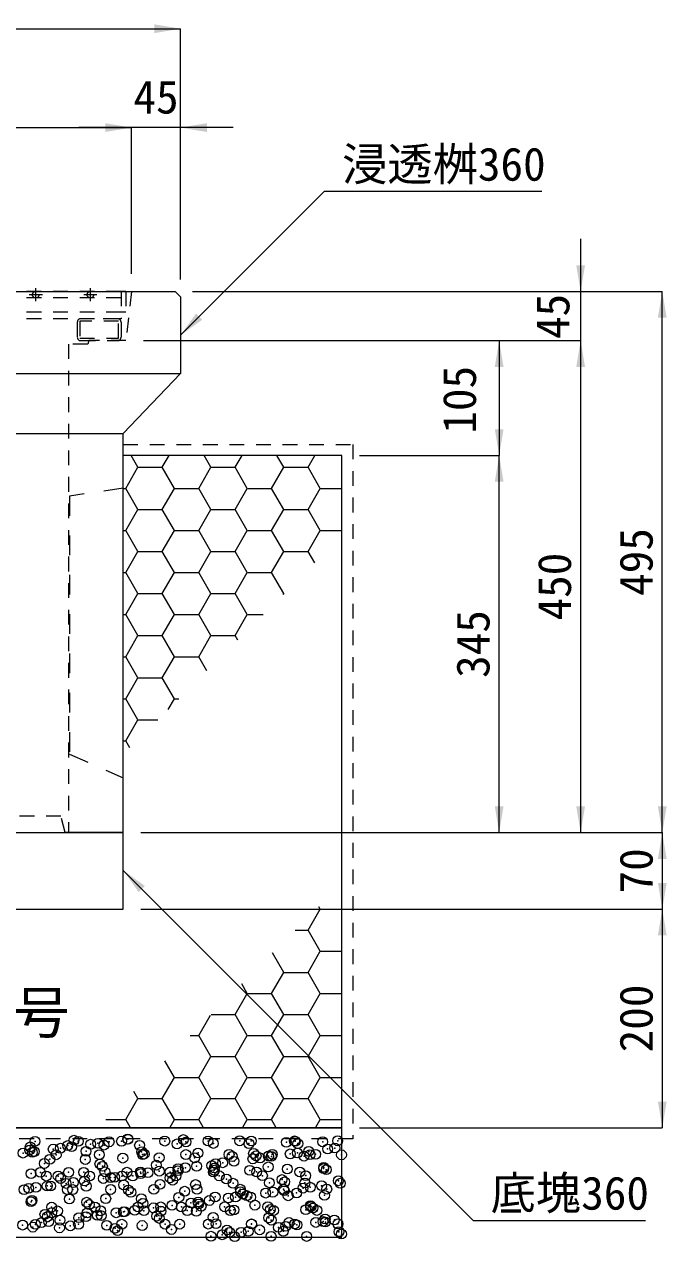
# Model space of a CAD drawing. Units: millimetres at full size; some dimension numbers follow another scale. Extents: x 40781 to 122968, y -21714 to -2620.
# Drawn here: x 98275 to 98863, y -6800 to -5686 of the extents above; entities that cross this region are included whole.
import ezdxf
from ezdxf.enums import TextEntityAlignment as Align

# ---------------------------------------------------------------- set-up
doc = ezdxf.new("R2010")
doc.units = ezdxf.units.MM
doc.header["$LTSCALE"] = 18
doc.header["$PDMODE"] = 32
doc.header["$PDSIZE"] = 9
for name, pattern in [('CHAIN', [18.5, 12, -1.5, 3.5, -1.5]), ('USER1', [1.35, 0.75, -0.6]), ('USER2', [1.35, 0.75, -0.6]), ('USER3', [2, 1, -1])]:
    doc.linetypes.add(name, pattern=pattern)
for name, color, linetype, lineweight in [('0_2', 7, 'Continuous', 9), ('Center', 1, 'CHAIN', 5), ('グレーチング', 7, 'USER1', 9), ('ハッチング', 7, 'Continuous', 5), ('寸法線', 7, 'Continuous', 9), ('嵩上断面', 112, 'USER1', 9), ('本体', 2, 'Continuous', 13)]:
    doc.layers.add(name, color=color, linetype=linetype, lineweight=lineweight)
doc.styles.add('ＭＳ ゴシック', font='')
doc.styles.get('ＭＳ ゴシック').set_extended_font_data('MS Gothic')

# ---------------------------------------------------------------- blocks, each defined once
blk = doc.blocks.new('filled_arrow')
at = {"color": 0, "linetype": 'Continuous', "lineweight": -2}
blk.add_solid([(7.5, 1.25), (0, 0), (7.5, -1.25)], dxfattribs=at)

msp = doc.modelspace()

# ---------------------------------------------------------------- linework, layer by layer
at = {"layer": '0_2', "linetype": 'USER3'}
for p, q in [((98365.45, -6110.55), (98316.45, -6117.76)), ((98316.45, -6117.76), (98316.45, -6353.89)), ((98316.45, -6353.89), (98365.45, -6375.51))]:
    msp.add_line(p, q, dxfattribs=at)
at = {"layer": 'Center'}
for p, q in [((98291.45, -5933.55), (98279.45, -5933.55)), ((98285.45, -5939.55), (98285.45, -5927.55)), ((98341.45, -5933.55), (98329.45, -5933.55)), ((98335.45, -5939.55), (98335.45, -5927.55))]:
    msp.add_line(p, q, dxfattribs=at)
at = {"layer": 'グレーチング'}
for p, q in [((98363.45, -5930.55), (97907.45, -5930.55)), ((98367.95, -5930.55), (98363.45, -5930.55)), ((98363.45, -5930.55), (98363.45, -5955.55)), ((98367.95, -5930.55), (98367.95, -5949.55)), ((98363.45, -5936.55), (97907.45, -5936.55)), ((98363.45, -5949.55), (97907.45, -5949.55)), ((98363.45, -5955.55), (97907.45, -5955.55)), ((98367.95, -5949.55), (98363.45, -5949.55))]:
    msp.add_line(p, q, dxfattribs=at)
for centre in [(98285.45, -5933.55), (98335.45, -5933.55)]:
    msp.add_circle(centre, 3, dxfattribs=at)
at = {"layer": 'ハッチング'}
for p, q in [((98378.96, -6091.43), (98372.68, -6080.55)), ((98401.19, -6091.43), (98407.47, -6080.55)), ((98445.64, -6091.43), (98439.36, -6080.55)), ((98467.86, -6091.43), (98474.14, -6080.55)), ((98512.31, -6091.43), (98506.03, -6080.55)), ((98534.54, -6091.43), (98540.82, -6080.55)), ((98367.85, -6110.68), (98378.96, -6091.43)), ((98378.96, -6091.43), (98401.19, -6091.43)), ((98412.3, -6110.68), (98401.19, -6091.43)), ((98434.52, -6110.68), (98445.64, -6091.43)), ((98445.64, -6091.43), (98467.86, -6091.43)), ((98478.97, -6110.68), (98467.86, -6091.43)), ((98501.2, -6110.68), (98512.31, -6091.43)), ((98512.31, -6091.43), (98534.54, -6091.43)), ((98545.65, -6110.68), (98534.54, -6091.43)), ((98365.45, -6110.68), (98367.85, -6110.68)), ((98378.96, -6129.93), (98367.85, -6110.68)), ((98401.19, -6129.93), (98412.3, -6110.68)), ((98412.3, -6110.68), (98434.52, -6110.68)), ((98445.64, -6129.93), (98434.52, -6110.68)), ((98467.86, -6129.93), (98478.97, -6110.68)), ((98478.98, -6110.68), (98501.2, -6110.68)), ((98512.31, -6129.93), (98501.2, -6110.68)), ((98534.54, -6129.93), (98545.65, -6110.68)), ((98545.65, -6110.68), (98565.45, -6110.68)), ((98367.85, -6149.17), (98378.96, -6129.93)), ((98378.96, -6129.93), (98401.19, -6129.93)), ((98412.3, -6149.17), (98401.19, -6129.93)), ((98434.52, -6149.17), (98445.64, -6129.93)), ((98445.64, -6129.93), (98467.86, -6129.93)), ((98478.97, -6149.17), (98467.86, -6129.93)), ((98501.2, -6149.17), (98512.31, -6129.93)), ((98512.31, -6129.93), (98534.54, -6129.93)), ((98545.65, -6149.17), (98534.54, -6129.93)), ((98365.45, -6149.17), (98367.85, -6149.17)), ((98378.96, -6168.42), (98367.85, -6149.17)), ((98401.19, -6168.42), (98412.3, -6149.17)), ((98412.3, -6149.17), (98434.52, -6149.17)), ((98445.64, -6168.42), (98434.52, -6149.17)), ((98467.86, -6168.42), (98478.97, -6149.17)), ((98478.98, -6149.17), (98501.2, -6149.17)), ((98512.31, -6168.42), (98501.2, -6149.17)), ((98534.54, -6168.42), (98545.65, -6149.17)), ((98545.65, -6149.17), (98565.45, -6149.17)), ((98367.85, -6187.67), (98378.96, -6168.42)), ((98378.96, -6168.42), (98401.19, -6168.42)), ((98412.3, -6187.67), (98401.19, -6168.42)), ((98434.52, -6187.67), (98445.64, -6168.42)), ((98445.64, -6168.42), (98467.86, -6168.42)), ((98478.97, -6187.67), (98467.86, -6168.42)), ((98501.2, -6187.67), (98512.31, -6168.42)), ((98512.31, -6168.42), (98534.54, -6168.42)), ((98540.61, -6178.94), (98534.54, -6168.42)), ((98365.45, -6187.67), (98367.85, -6187.67)), ((98378.96, -6206.92), (98367.85, -6187.67)), ((98401.19, -6206.91), (98412.3, -6187.67)), ((98412.3, -6187.67), (98434.52, -6187.67)), ((98445.64, -6206.92), (98434.52, -6187.67)), ((98467.86, -6206.91), (98478.97, -6187.67)), ((98478.98, -6187.67), (98501.2, -6187.67)), ((98512.31, -6206.92), (98501.2, -6187.67)), ((98367.85, -6226.16), (98378.96, -6206.91)), ((98378.96, -6206.91), (98401.19, -6206.91)), ((98412.3, -6226.16), (98401.19, -6206.92)), ((98434.52, -6226.16), (98445.64, -6206.91)), ((98445.64, -6206.91), (98467.86, -6206.91)), ((98478.97, -6226.16), (98467.86, -6206.92)), ((98511.88, -6207.67), (98512.31, -6206.91)), ((98512.31, -6206.91), (98512.63, -6206.91)), ((98365.45, -6226.16), (98367.85, -6226.16)), ((98378.96, -6245.41), (98367.85, -6226.16)), ((98401.19, -6245.41), (98412.3, -6226.16)), ((98412.3, -6226.16), (98434.52, -6226.16)), ((98445.64, -6245.41), (98434.52, -6226.16)), ((98467.86, -6245.41), (98478.97, -6226.16)), ((98478.98, -6226.16), (98493.38, -6226.16)), ((98367.85, -6264.66), (98378.96, -6245.41)), ((98378.96, -6245.41), (98401.19, -6245.41)), ((98412.3, -6264.66), (98401.19, -6245.41)), ((98434.52, -6264.66), (98445.64, -6245.41)), ((98445.64, -6245.41), (98467.86, -6245.41)), ((98470.16, -6249.39), (98467.86, -6245.41)), ((98365.45, -6264.66), (98367.85, -6264.66)), ((98378.96, -6283.9), (98367.85, -6264.66)), ((98401.19, -6283.9), (98412.3, -6264.66)), ((98412.3, -6264.66), (98434.52, -6264.66)), ((98441.98, -6277.57), (98434.52, -6264.66)), ((98367.85, -6303.15), (98378.96, -6283.9)), ((98378.96, -6283.9), (98401.19, -6283.9)), ((98412.3, -6303.15), (98401.19, -6283.9)), ((98365.45, -6303.15), (98367.85, -6303.15)), ((98378.96, -6322.4), (98367.85, -6303.15)), ((98406.71, -6312.84), (98412.3, -6303.15)), ((98412.3, -6303.15), (98416.39, -6303.15)), ((98367.85, -6341.65), (98378.96, -6322.4)), ((98378.96, -6322.4), (98397.15, -6322.4)), ((98365.45, -6341.65), (98367.85, -6341.65)), ((98371.53, -6348.02), (98367.85, -6341.65)), ((98534.54, -6514.87), (98545.65, -6495.63)), ((98545.65, -6495.63), (98544.36, -6493.39)), ((98545.65, -6495.63), (98565.45, -6495.63)), ((98522.87, -6514.87), (98534.54, -6514.87)), ((98545.65, -6534.12), (98534.54, -6514.87)), ((98534.54, -6553.37), (98545.65, -6534.12)), ((98545.65, -6534.12), (98565.45, -6534.12)), ((98512.31, -6553.37), (98502.09, -6535.66)), ((98501.2, -6572.62), (98512.31, -6553.37)), ((98512.31, -6553.37), (98534.54, -6553.37)), ((98545.65, -6572.62), (98534.54, -6553.37)), ((98478.97, -6572.62), (98473.91, -6563.84)), ((98467.86, -6591.86), (98478.59, -6573.29)), ((98478.59, -6573.29), (98478.97, -6572.62)), ((98478.98, -6572.62), (98501.2, -6572.62)), ((98512.31, -6591.86), (98501.2, -6572.62)), ((98534.54, -6591.86), (98545.65, -6572.62)), ((98545.65, -6572.62), (98565.45, -6572.62)), ((98434.52, -6611.11), (98445.31, -6592.44)), ((98445.88, -6591.86), (98467.86, -6591.86)), ((98478.97, -6611.11), (98467.86, -6591.86)), ((98501.2, -6611.11), (98506.77, -6601.47)), ((98506.77, -6601.47), (98512.31, -6591.86)), ((98512.31, -6591.86), (98534.54, -6591.86)), ((98545.65, -6611.11), (98534.54, -6591.86)), ((98426.63, -6611.11), (98434.52, -6611.11)), ((98445.64, -6630.36), (98434.52, -6611.11)), ((98467.86, -6630.36), (98478.97, -6611.11)), ((98478.98, -6611.11), (98501.2, -6611.11)), ((98512.31, -6630.36), (98501.2, -6611.11)), ((98534.95, -6629.65), (98545.65, -6611.11)), ((98545.65, -6611.11), (98565.45, -6611.11)), ((98412.3, -6649.61), (98403.46, -6634.29)), ((98434.52, -6649.61), (98445.64, -6630.36)), ((98445.64, -6630.36), (98467.86, -6630.36)), ((98478.97, -6649.61), (98467.86, -6630.36)), ((98501.2, -6649.61), (98512.31, -6630.36)), ((98512.31, -6630.36), (98534.54, -6630.36)), ((98534.54, -6630.36), (98534.95, -6629.65)), ((98545.65, -6649.61), (98534.54, -6630.36)), ((98401.19, -6668.85), (98412.3, -6649.61)), ((98412.3, -6649.61), (98434.52, -6649.61)), ((98445.64, -6668.85), (98434.52, -6649.61)), ((98467.86, -6668.85), (98478.97, -6649.61)), ((98478.98, -6649.61), (98501.2, -6649.61)), ((98512.31, -6668.85), (98501.2, -6649.61)), ((98534.54, -6668.85), (98545.65, -6649.61)), ((98545.65, -6649.61), (98554.9, -6649.61)), ((98554.9, -6649.61), (98565.45, -6649.61)), ((98367.85, -6688.1), (98378.96, -6668.85)), ((98378.96, -6668.85), (98375.28, -6662.47)), ((98378.96, -6668.85), (98401.19, -6668.85)), ((98412.3, -6688.1), (98401.19, -6668.85)), ((98434.52, -6688.1), (98445.64, -6668.85)), ((98445.64, -6668.85), (98467.86, -6668.85)), ((98478.97, -6688.1), (98467.86, -6668.85)), ((98501.2, -6688.1), (98512.31, -6668.85)), ((98512.31, -6668.85), (98534.54, -6668.85)), ((98545.65, -6688.1), (98534.54, -6668.85)), ((98349.64, -6688.1), (98367.85, -6688.1)), ((98372.15, -6695.55), (98367.85, -6688.1)), ((98408, -6695.55), (98412.3, -6688.1)), ((98412.3, -6688.1), (98434.52, -6688.1)), ((98438.83, -6695.55), (98434.52, -6688.1)), ((98474.67, -6695.55), (98478.97, -6688.1)), ((98478.98, -6688.1), (98501.2, -6688.1)), ((98505.5, -6695.55), (98501.2, -6688.1)), ((98541.35, -6695.55), (98545.65, -6688.1)), ((98545.65, -6688.1), (98565.45, -6688.1))]:
    msp.add_line(p, q, dxfattribs=at)
at = {"layer": 'ハッチング', "linetype": 'USER2', "lineweight": 9}
msp.add_lwpolyline([(98365.45, -6070.55), (98575.45, -6070.55), (98575.45, -6705.55), (97695.45, -6705.55), (97695.45, -6070.55), (97905.45, -6070.55)], dxfattribs=at)
at = {"layer": 'ハッチング', "lineweight": 20}
msp.add_lwpolyline([(97905.45, -6080.55), (97705.45, -6080.55), (97705.45, -6695.55), (98565.45, -6695.55), (98565.45, -6080.55), (98365.45, -6080.55)], dxfattribs=at)
msp.add_lwpolyline([(97705.45, -6795.55), (98565.45, -6795.55), (98565.45, -6695.55), (97705.45, -6695.55)], close=True, dxfattribs=at)
at = {"layer": 'ハッチング'}
for p in [(98320.41, -6706.9), (98369.64, -6705.88), (98369.78, -6706.08), (98420.46, -6706.32), (98279.89, -6715.9), (98280.35, -6713.02), (98282.24, -6718.05), (98284.16, -6717.35), (98284.81, -6707.94), (98301.41, -6715.08), (98308.02, -6714.21), (98314.66, -6711.79), (98318.34, -6712.85), (98324.36, -6707.87), (98331.46, -6717.03), (98335.59, -6710.58), (98342.2, -6709.71), (98347.9, -6711.36), (98352.53, -6708.35), (98363.91, -6707.8), (98380.39, -6711.52), (98382.28, -6717.46), (98403.46, -6707.73), (98414.69, -6710.28), (98422.8, -6708.46), (98443.01, -6707.65), (98447.93, -6709.86), (98472.03, -6707.44), (98480.42, -6710.01), (98482.56, -6707.58), (98514.72, -6708.78), (98522.11, -6707.51), (98522.84, -6707.88), (98525.18, -6710.02), (98535.16, -6717.19), (98547.96, -6708.35), (98552.41, -6714.92), (98559.02, -6714.05), (98561.66, -6707.44), (98273.83, -6718.71), (98293.28, -6728.17), (98298.28, -6724.35), (98304.09, -6720.22), (98330.77, -6724.51), (98343.64, -6720.15), (98344.1, -6728.61), (98365.07, -6723.27), (98383.19, -6720.08), (98384.62, -6719.61), (98398.32, -6722.85), (98422.74, -6720.01), (98430.8, -6723), (98433.85, -6718.59), (98449.86, -6728.42), (98456.47, -6727.55), (98462.29, -6719.94), (98465.1, -6721.77), (98466.79, -6726.19), (98484.04, -6723.92), (98484.67, -6719.02), (98487.01, -6721.17), (98490.65, -6723.05), (98498.35, -6721.34), (98500.98, -6721.69), (98501.84, -6719.86), (98518.23, -6719.42), (98524.84, -6718.55), (98530.84, -6721.5), (98536.23, -6720.15), (98541.39, -6719.79), (98565.14, -6720.26), (98281.15, -6737.49), (98289.71, -6736.33), (98295.07, -6739.74), (98305.92, -6739.76), (98315.46, -6736.26), (98329.26, -6736.26), (98334.62, -6739.67), (98346.44, -6730.75), (98348.7, -6735.83), (98364.24, -6739.69), (98368.81, -6736.19), (98374.17, -6739.6), (98381.19, -6735.99), (98381.49, -6737.42), (98388.1, -6736.55), (98395.67, -6729.73), (98398.42, -6735.19), (98408.36, -6736.12), (98413.72, -6739.53), (98415.49, -6734.75), (98415.67, -6732.92), (98422.28, -6732.05), (98432.61, -6730.69), (98446.49, -6730.17), (98447.91, -6736.04), (98448.73, -6734.33), (98448.83, -6732.31), (98453.26, -6739.46), (98481.22, -6734.48), (98487.46, -6735.97), (98492.81, -6739.38), (98498.06, -6731.29), (98515.52, -6733.25), (98527.01, -6735.9), (98532.36, -6739.31), (98548.76, -6732.82), (98548.87, -6731.73), (98551.22, -6733.87), (98278.93, -6750.92), (98285.54, -6750.05), (98295.87, -6748.69), (98299.08, -6748.82), (98308.27, -6741.9), (98313.12, -6746.42), (98319.73, -6745.55), (98330.05, -6744.19), (98331.57, -6748.98), (98347.3, -6741.92), (98353.91, -6741.05), (98357.49, -6740.88), (98365.87, -6747.74), (98399.12, -6747.32), (98408.31, -6741.32), (98410.65, -6743.46), (98431.6, -6747.47), (98459.88, -6742.44), (98465.91, -6746.24), (98499.15, -6745.81), (98510.7, -6742.87), (98512.09, -6751.67), (98513.04, -6745.02), (98529.94, -6750.76), (98531.64, -6745.97), (98536.55, -6749.89), (98546.87, -6748.53), (98551.64, -6751.6), (98562.26, -6744), (98564.12, -6746.26), (98274.8, -6752.1), (98281.95, -6761.96), (98314.35, -6752.03), (98316.26, -6760.73), (98319.31, -6752.03), (98349.5, -6760.3), (98353.9, -6751.95), (98370.13, -6752.46), (98372.47, -6754.61), (98381.99, -6760.46), (98393.45, -6751.88), (98416.29, -6759.22), (98421.7, -6753.58), (98433, -6751.81), (98444.32, -6762.03), (98449.53, -6758.8), (98461.57, -6759.76), (98468.18, -6758.89), (98472.52, -6754.02), (98472.54, -6751.74), (98474.86, -6756.17), (98478.5, -6757.53), (98482.02, -6758.96), (98495.75, -6755.26), (98502.36, -6754.39), (98512.69, -6753.03), (98516.32, -6757.72), (98524.09, -6755.14), (98549.56, -6757.3), (98281.14, -6763.17), (98299.88, -6773.29), (98299.97, -6768.13), (98305.32, -6771.55), (98331.95, -6763.61), (98332.37, -6773.45), (98334.3, -6765.75), (98339.52, -6768.06), (98344.87, -6771.47), (98359.01, -6773.26), (98365.62, -6772.39), (98366.67, -6772.21), (98375.95, -6771.03), (98379.07, -6767.99), (98383.52, -6764.73), (98384.42, -6771.4), (98393.2, -6768.76), (98399.81, -6767.89), (98399.92, -6771.79), (98410.13, -6766.53), (98418.62, -6767.92), (98423.97, -6771.33), (98427.38, -6764.26), (98432.4, -6771.94), (98433.99, -6763.39), (98434.34, -6765.17), (98436.68, -6767.31), (98458.17, -6767.85), (98463.52, -6771.26), (98466.71, -6770.71), (98485.91, -6766.29), (98497.72, -6767.77), (98499.95, -6770.28), (98503.07, -6771.19), (98532.44, -6770.44), (98536.73, -6766.73), (98537.27, -6767.7), (98539.07, -6768.87), (98542.62, -6771.11), (98273.39, -6784.53), (98285.05, -6783.9), (98290.64, -6782.26), (98293.78, -6774.75), (98296.12, -6776.9), (98297.25, -6781.39), (98307.57, -6780.03), (98324.6, -6783.83), (98324.82, -6777.76), (98331.44, -6776.89), (98341.76, -6775.53), (98345.34, -6775.88), (98350.3, -6784.77), (98364.15, -6783.76), (98382.79, -6784.93), (98396.16, -6776.31), (98398.5, -6778.46), (98403.7, -6783.68), (98417.09, -6783.69), (98443.25, -6783.61), (98447.73, -6777.44), (98450.33, -6783.27), (98482.8, -6783.54), (98482.82, -6783.43), (98498.55, -6777.87), (98500.89, -6780.02), (98517.12, -6782.19), (98522.35, -6783.47), (98524.4, -6784.37), (98541.65, -6782.1), (98548.26, -6781.23), (98550.12, -6779), (98550.36, -6781.77), (98558.58, -6779.87), (98561.9, -6783.4), (98282.75, -6786.43), (98307.17, -6787.02), (98317.06, -6785.2), (98357.99, -6787.46), (98360.33, -6789.61), (98409.55, -6788.58), (98445.7, -6794.73), (98456.03, -6793.37), (98460.37, -6789.02), (98462.71, -6791.16), (98467.51, -6795.18), (98473.28, -6791.1), (98479.89, -6790.23), (98490.21, -6788.87), (98500.75, -6794.75), (98507.46, -6786.6), (98511.94, -6790.14), (98514.07, -6785.73), (98533.24, -6794.91), (98562.76, -6790.58), (98565.1, -6792.72)]:
    msp.add_point(p, dxfattribs=at)
at = {"layer": '寸法線'}
for p, q in [((97852.95, -5690.28), (98417.95, -5690.28)), ((98417.95, -5919.55), (98417.95, -5690.28)), ((97897.95, -5780.7), (98372.95, -5780.7)), ((98465.95, -5780.7), (98324.95, -5780.7)), ((98372.95, -5914.55), (98372.95, -5780.7)), ((98372.95, -5914.55), (98372.95, -5780.7)), ((98417.95, -5919.55), (98417.95, -5780.7)), ((98783.89, -5882.55), (98783.89, -6023.55)), ((98428.95, -5930.55), (98783.89, -5930.55)), ((98428.95, -5930.55), (98858.57, -5930.55)), ((98858.57, -6425.55), (98858.57, -5930.55)), ((98383.94, -5975.55), (98783.89, -5975.55)), ((98383.94, -5975.55), (98783.89, -5975.55)), ((98383.94, -5975.55), (98709.34, -5975.55)), ((98709.34, -5975.55), (98709.34, -6080.55)), ((98783.89, -5975.55), (98783.89, -6425.55)), ((98581.45, -6080.55), (98709.34, -6080.55)), ((98581.45, -6080.55), (98709.34, -6080.55)), ((98709.34, -6425.55), (98709.34, -6080.55)), ((98381.45, -6425.55), (98783.89, -6425.55)), ((98381.45, -6425.55), (98858.57, -6425.55)), ((98381.45, -6425.55), (98709.34, -6425.55)), ((98381.45, -6425.55), (98858.57, -6425.55)), ((98858.57, -6425.55), (98858.57, -6495.55)), ((98381.45, -6495.55), (98858.57, -6495.55)), ((98381.45, -6495.55), (98858.57, -6495.55)), ((98858.57, -6495.55), (98858.57, -6695.55)), ((98581.45, -6695.55), (98858.57, -6695.55))]:
    msp.add_line(p, q, dxfattribs=at)
for points in [[(98417.95, -5970.55), (98549.57, -5838.93), (98748.48, -5838.93)], [(98365.45, -6460.16), (98685.52, -6780.22), (98843.32, -6780.22)]]:
    msp.add_lwpolyline(points, dxfattribs=at)
at = {"layer": '嵩上断面'}
for p, q in [((98360.45, -5955.55), (98326.45, -5955.55)), ((98323.45, -5958.55), (98323.45, -5972.55)), ((98363.45, -5958.55), (98363.45, -5972.55)), ((98326.45, -5975.55), (98360.45, -5975.55))]:
    msp.add_line(p, q, dxfattribs=at)
msp.add_lwpolyline([(98325.75, -5957.85), (98325.75, -5973.25), (98361.15, -5973.25), (98361.15, -5957.85)], close=True, dxfattribs=at)
for centre, start, end in [((98326.45, -5958.55), 90, 180), ((98360.45, -5958.55), 0, 90), ((98326.45, -5972.55), 180, 270), ((98360.45, -5972.55), 270, 0)]:
    msp.add_arc(centre, 3, start, end, dxfattribs=at)
at = {"layer": '本体'}
for p, q in [((97857.95, -5930.55), (98412.95, -5930.55)), ((98412.95, -5930.55), (98417.95, -5935.55)), ((98417.95, -5935.55), (98417.95, -6005.55)), ((98333.95, -5975.55), (98332.95, -5978.75)), ((97958.45, -6425.55), (98312.45, -6425.55)), ((98365.45, -6425.55), (98312.45, -6425.55)), ((98365.45, -6495.55), (98365.45, -6425.55)), ((97905.45, -6495.55), (98365.45, -6495.55))]:
    msp.add_line(p, q, dxfattribs=at)
at = {"layer": '本体', "linetype": 'USER2'}
for p, q in [((98372.95, -5930.55), (98367.94, -5975.55)), ((98315.45, -5978.75), (98315.45, -6425.55)), ((98332.95, -5978.75), (98315.45, -5978.75)), ((98367.94, -5975.55), (98333.95, -5975.55))]:
    msp.add_line(p, q, dxfattribs=at)
at = {"layer": '本体', "lineweight": 9}
for p, q in [((97852.95, -6005.55), (98417.95, -6005.55)), ((97905.45, -6060.55), (98365.45, -6060.55))]:
    msp.add_line(p, q, dxfattribs=at)
at = {"layer": '本体', "linetype": 'USER2', "lineweight": 9}
for p, q in [((98308.43, -6410.55), (97962.47, -6410.55)), ((98312.45, -6425.55), (98308.43, -6410.55))]:
    msp.add_line(p, q, dxfattribs=at)
at = {"layer": '本体'}
msp.add_lwpolyline([(97852.95, -6005.55), (97905.45, -6060.55), (97905.45, -6425.55), (98365.45, -6425.55), (98365.45, -6060.55), (98417.95, -6005.55)], dxfattribs=at)

# ---------------------------------------------------------------- block references
at = {"layer": '寸法線', "xscale": 3.2, "yscale": 3.2}
for p, rotation in [((98417.95, -5690.28), 180), ((98372.95, -5780.7), 180), ((98372.95, -5780.7), 180), ((98783.89, -5930.55), 90), ((98858.57, -5930.55), 270), ((98417.95, -5970.55), 45), ((98709.34, -5975.55), 270), ((98783.89, -5975.55), 270), ((98783.89, -5975.55), 270), ((98709.34, -6080.55), 90), ((98709.34, -6080.55), 270), ((98709.34, -6425.55), 90), ((98783.89, -6425.55), 90), ((98858.57, -6425.55), 90), ((98858.57, -6425.55), 270), ((98365.45, -6460.16), 315), ((98858.57, -6495.55), 90), ((98858.57, -6495.55), 270), ((98858.57, -6695.55), 90)]:
    msp.add_blockref('filled_arrow', p, dxfattribs=dict(at, rotation=rotation))
msp.add_blockref('filled_arrow', (98417.95, -5780.7), dxfattribs=at)

# ---------------------------------------------------------------- texts
at = {"layer": '0_2', "style": 'ＭＳ ゴシック'}
msp.add_text('（4号または5号', height=37.98, dxfattribs=at).set_placement((97954.15, -6571.12), align=Align.TOP_LEFT)
at = {"layer": '寸法線', "style": 'ＭＳ ゴシック'}
msp.add_text('45', height=30.38, dxfattribs=at).set_placement((98395.45, -5752.7), align=Align.MIDDLE_CENTER)
for s, p in [('浸透桝360', (98565.57, -5798.91)), ('底塊360', (98701.52, -6740.04))]:
    msp.add_text(s, height=30.38, dxfattribs=at).set_placement(p, align=Align.TOP_LEFT)
for s, p in [('45', (98758.41, -5953.46)), ('105', (98672.98, -6029.65)), ('495', (98834.57, -6178.05)), ('450', (98759.89, -6200.55)), ('345', (98685.34, -6253.05)), ('70', (98834.57, -6460.55)), ('200', (98834.57, -6595.55))]:
    msp.add_text(s, height=30.38, rotation=90, dxfattribs=at).set_placement(p, align=Align.MIDDLE_CENTER)

doc.saveas('drawing.dxf')
